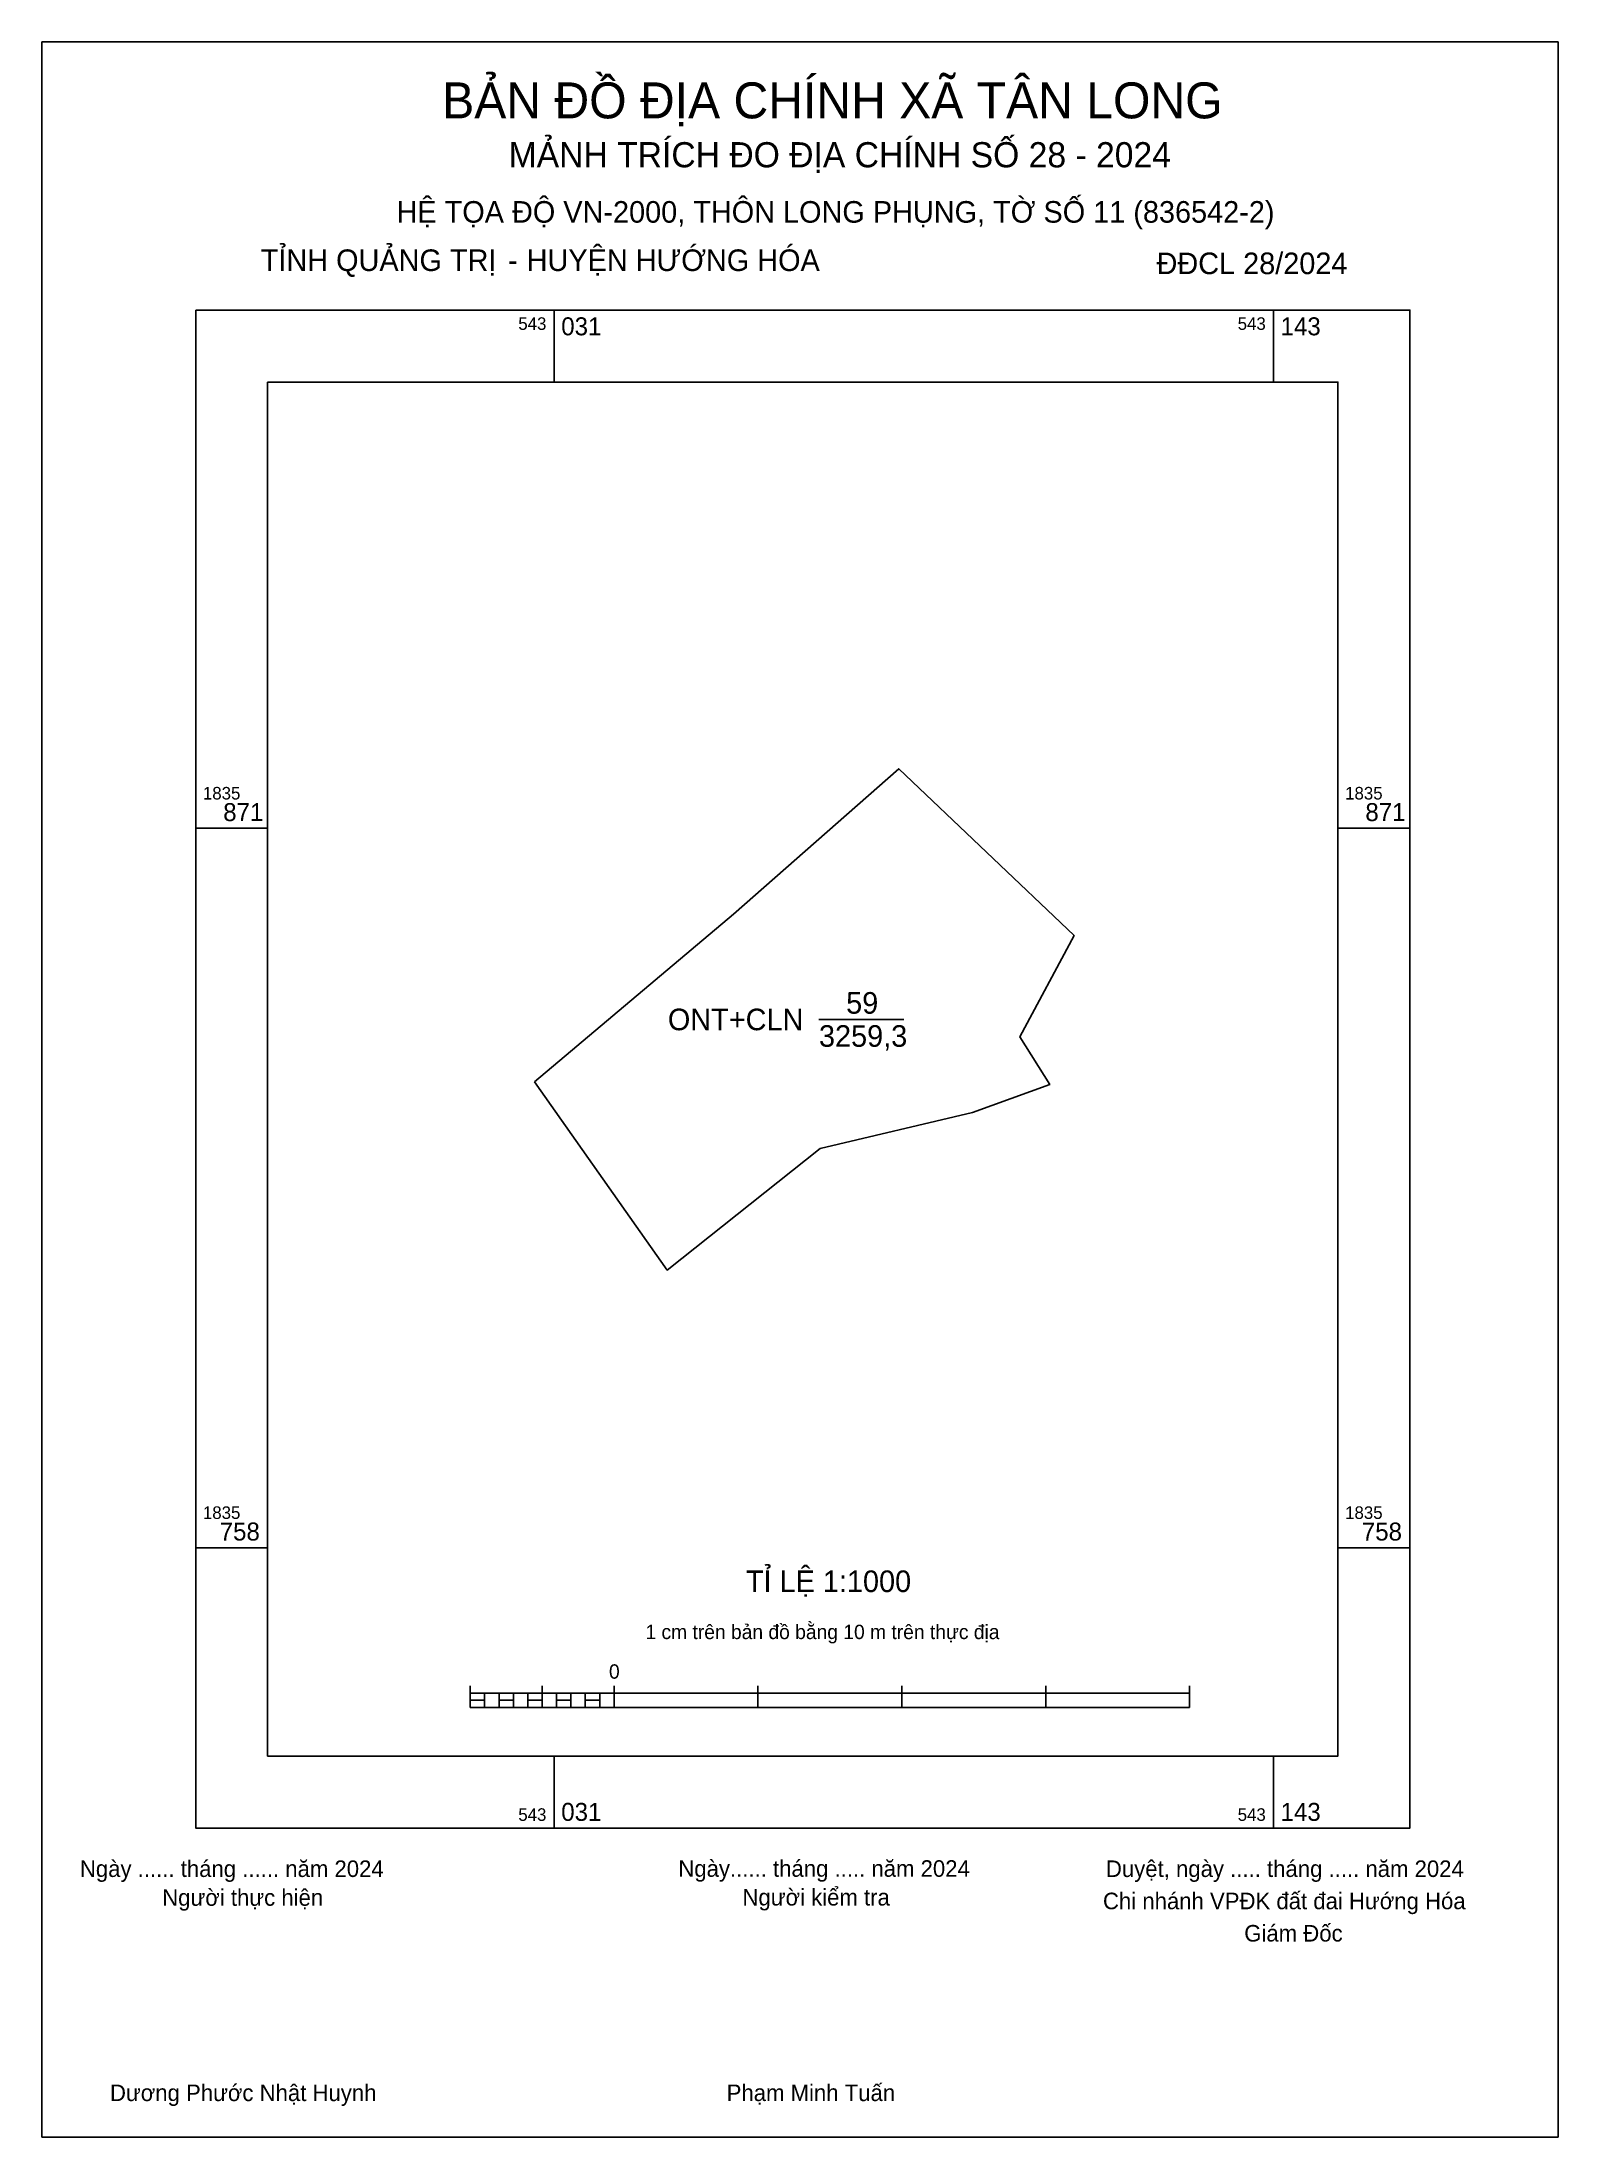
# Model space of a CAD drawing. Extents: x 542951 to 543188, y 1835666 to 1835994.
import ezdxf

# ---------------------------------------------------------------- set-up
doc = ezdxf.new("R2010")
doc.units = 0
for name, color, linetype in [('Level 1', 7, 'Continuous'), ('Level 10', 7, 'Continuous'), ('Level 13', 7, 'Continuous'), ('Level 2', 7, 'Continuous'), ('Level 23', 7, 'Continuous'), ('Level 6', 7, 'Continuous'), ('Level 62', 7, 'Continuous'), ('Level 63', 7, 'Continuous'), ('Level 9', 7, 'Continuous')]:
    doc.layers.add(name, color=color, linetype=linetype)

msp = doc.modelspace()

# ---------------------------------------------------------------- linework, layer by layer
at = {"layer": 'Level 1'}
for p, q in [((542950.93, 1835994.41), (542950.93, 1835994.41)), ((543188.43, 1835666.23), (543188.43, 1835666.23))]:
    msp.add_line(p, q, dxfattribs=at)
at = {"layer": 'Level 10'}
msp.add_lwpolyline([(543028.1, 1835831.5), (543059.27, 1835857.79), (543085.16, 1835880.57), (543112.61, 1835854.46), (543104.1, 1835838.57), (543108.79, 1835831.11), (543096.71, 1835826.73), (543072.86, 1835821.06), (543048.89, 1835802.02)], close=True, dxfattribs=at)
at = {"layer": 'Level 2'}
msp.add_lwpolyline([(542950.93, 1835994.41), (543188.42, 1835994.41), (543188.42, 1835666.23), (542950.93, 1835666.23)], close=True, dxfattribs=at)
at = {"layer": 'Level 23'}
msp.add_line((543028.1, 1835831.5), (543048.89, 1835802.02), dxfattribs=at)
at = {"layer": 'Level 62'}
msp.add_lwpolyline([(542986.29, 1835941.13), (543153.94, 1835941.13), (543153.94, 1835725.9), (542986.29, 1835725.9)], close=True, dxfattribs=at)
at = {"layer": 'Level 63'}
for p, q in [((542950.93, 1835988.77), (542950.93, 1835994.41)), ((542950.93, 1835994.41), (542956.56, 1835994.41)), ((542950.93, 1835988.77), (542950.93, 1835994.41)), ((542950.93, 1835994.41), (542956.56, 1835994.41)), ((543182.79, 1835994.41), (543188.42, 1835994.41)), ((543182.79, 1835994.41), (543188.42, 1835994.41)), ((543188.42, 1835994.41), (543188.42, 1835988.77)), ((543188.42, 1835994.41), (543188.42, 1835988.77)), ((542950.93, 1835988.77), (542950.93, 1835988.77)), ((542950.93, 1835988.77), (542950.93, 1835988.77)), ((543031.15, 1835952.4), (543031.15, 1835941.13)), ((543143.83, 1835952.4), (543143.83, 1835941.13)), ((542975.02, 1835871.23), (542986.29, 1835871.23)), ((543153.94, 1835871.23), (543165.21, 1835871.23)), ((542975.02, 1835758.55), (542986.29, 1835758.55)), ((543153.94, 1835758.55), (543165.21, 1835758.55)), ((543018.02, 1835736.91), (543018.02, 1835733.53)), ((543018.02, 1835735.78), (543130.71, 1835735.78)), ((543020.28, 1835735.78), (543020.28, 1835733.53)), ((543022.53, 1835735.78), (543022.53, 1835733.53)), ((543024.78, 1835735.78), (543024.78, 1835733.53)), ((543027.04, 1835735.78), (543027.04, 1835733.53)), ((543029.29, 1835736.91), (543029.29, 1835733.53)), ((543029.29, 1835735.78), (543029.29, 1835733.53)), ((543031.55, 1835735.78), (543031.55, 1835733.53)), ((543033.8, 1835735.78), (543033.8, 1835733.53)), ((543036.05, 1835735.78), (543036.05, 1835733.53)), ((543038.31, 1835735.78), (543038.31, 1835733.53)), ((543040.56, 1835736.91), (543040.56, 1835733.53)), ((543040.56, 1835735.78), (543040.56, 1835733.53)), ((543063.1, 1835736.91), (543063.1, 1835733.53)), ((543085.63, 1835736.91), (543085.63, 1835733.53)), ((543108.17, 1835736.91), (543108.17, 1835733.53)), ((543130.71, 1835736.91), (543130.71, 1835733.53)), ((543018.02, 1835733.53), (543130.71, 1835733.53)), ((543031.15, 1835725.9), (543031.15, 1835714.63)), ((543143.83, 1835725.9), (543143.83, 1835714.63)), ((542950.93, 1835666.23), (542950.93, 1835671.86)), ((542950.93, 1835666.23), (542950.93, 1835671.86)), ((543188.42, 1835671.86), (543188.42, 1835666.23)), ((543188.42, 1835671.86), (543188.42, 1835666.23)), ((542956.56, 1835666.23), (542950.93, 1835666.23)), ((542956.56, 1835666.23), (542950.93, 1835666.23)), ((543188.42, 1835666.23), (543182.79, 1835666.23)), ((543188.42, 1835666.23), (543182.79, 1835666.23))]:
    msp.add_line(p, q, dxfattribs=at)
for points in [[(542975.02, 1835952.4), (542975.02, 1835714.63), (543165.21, 1835714.63), (543165.21, 1835952.4)], [(543018.02, 1835734.65), (543020.28, 1835734.65), (543020.28, 1835733.53), (543018.02, 1835733.53)], [(543018.02, 1835734.65), (543020.28, 1835734.65), (543020.28, 1835733.53), (543018.02, 1835733.53)], [(543022.53, 1835734.65), (543024.78, 1835734.65), (543024.78, 1835733.53), (543022.53, 1835733.53)], [(543027.04, 1835734.65), (543029.29, 1835734.65), (543029.29, 1835733.53), (543027.04, 1835733.53)], [(543031.55, 1835734.65), (543033.8, 1835734.65), (543033.8, 1835733.53), (543031.55, 1835733.53)], [(543036.05, 1835734.65), (543038.31, 1835734.65), (543038.31, 1835733.53), (543036.05, 1835733.53)]]:
    msp.add_lwpolyline(points, close=True, dxfattribs=at)
at = {"layer": 'Level 9'}
msp.add_line((543072.64, 1835841.29), (543085.97, 1835841.29), dxfattribs=at)

# ---------------------------------------------------------------- texts
at = {"layer": 'Level 13'}
for s, p in [('59', (543076.91, 1835842.19)), ('ONT+CLN', (543048.98, 1835839.6)), ('3259,3', (543072.65, 1835837.01))]:
    msp.add_text(s, height=3.381, dxfattribs=at).set_placement(p)
at = {"layer": 'Level 6'}
for s, p in [('HỆ TỌA ÐỘ VN-2000, THÔN LONG PHỤNG, TỜ SỐ 11 (836542-2)', (543006.48, 1835966.09)), ('TỈ LỆ 1:1000', (543061.2, 1835751.6))]:
    msp.add_text(s, height=3.3806, dxfattribs=at).set_placement(p)
at = {"layer": 'Level 63'}
for s, height, p in [('BẢN ĐỒ ĐỊA CHÍNH XÃ TÂN LONG', 5.6343, (543013.63, 1835982.43)), ('MẢNH TRÍCH ĐO ĐỊA CHÍNH SỐ 28 - 2024', 3.944, (543024.04, 1835974.76)), ('TỈNH QUẢNG TRỊ', 3.3806, (542985.21, 1835958.52)), (' HUYỆN HƯỚNG HÓA', 3.3806, (543025.61, 1835958.52)), ('ĐĐCL 28/2024', 3.3806, (543125.53, 1835958.03)), ('-', 3.38, (543023.94, 1835958.52)), ('543', 1.972, (543025.55, 1835949.3)), ('031', 2.817, (543032.28, 1835948.45)), ('543', 1.972, (543138.24, 1835949.3)), ('143', 2.817, (543144.96, 1835948.45)), ('1835', 1.972, (542976.15, 1835875.74)), ('871', 2.817, (542979.33, 1835872.36)), ('1835', 1.972, (543155.07, 1835875.74)), ('871', 2.817, (543158.24, 1835872.36)), ('1835', 1.972, (542976.15, 1835763.05)), ('1835', 1.972, (543155.07, 1835763.05)), ('758', 2.817, (542978.78, 1835759.67)), ('758', 2.817, (543157.69, 1835759.67)), ('1 cm trên bản đồ bằng 10 m trên thực địa', 2.2537, (543045.47, 1835744.23)), ('0', 2.25, (543039.76, 1835738.03)), ('543', 1.972, (543025.55, 1835715.76)), ('031', 2.817, (543032.28, 1835715.76)), ('543', 1.972, (543138.24, 1835715.76)), ('143', 2.817, (543144.96, 1835715.76)), ('Ngày ...... tháng ...... năm 2024', 2.5918, (542956.88, 1835706.97)), ('Ngày...... tháng ..... năm 2024', 2.5918, (543050.62, 1835707)), ('Duyệt, ngày ..... tháng ..... năm 2024', 2.5918, (543117.6, 1835706.97)), ('Người thực hiện', 2.5918, (542969.77, 1835702.46)), ('Người kiểm tra', 2.5918, (543060.67, 1835702.5)), ('Chi nhánh VPĐK đất đai Hướng Hóa', 2.5918, (543117.14, 1835701.92)), ('Giám Đốc', 2.592, (543139.27, 1835696.86)), ('Phạm Minh Tuấn', 2.5918, (543058.19, 1835671.87)), ('Dương Phước Nhật Huynh', 2.5918, (542961.59, 1835671.87))]:
    msp.add_text(s, height=height, dxfattribs=at).set_placement(p)

doc.saveas('drawing.dxf')
